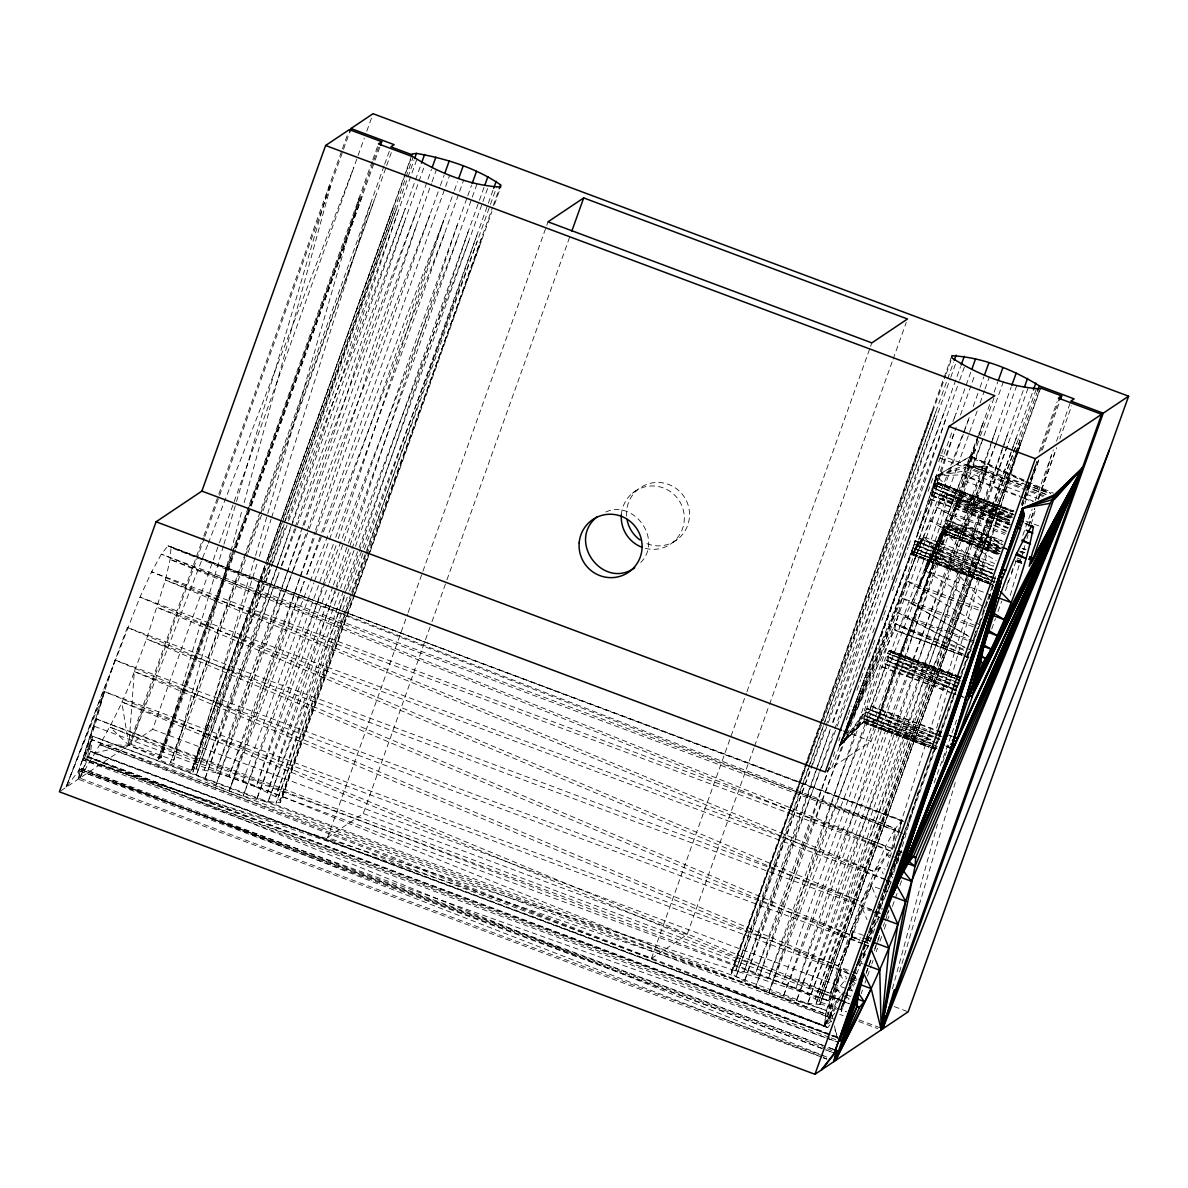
<?xml version="1.0" encoding="UTF-8"?>
<svg xmlns="http://www.w3.org/2000/svg" width="1188" height="1188" viewBox="0 0 1188 1188"><rect width="100%" height="100%" fill="white"/><g stroke="black" fill="none" stroke-linecap="round" stroke-linejoin="round"><path stroke-width="0.75" stroke-dasharray="5 3.75" d="M992.678 570.091L914.968 541.03L935.743 485.461L936.218 476.017L952.434 430.724M894.193 847.905L895.277 828.571L901.944 820.255L904.974 822.066L167.983 545.841L161.316 554.157L151.663 571.829L139.976 597.089L65.949 787.421L78.809 770.596L94.624 726.417L104.455 691.565L115.162 660.038L127.398 627.487L861.359 901.9C874.086 885.491 878.496 864.211 891.891 848.336L895.277 828.571L167.983 545.841L901.944 820.255L899.509 831.11M60.707 790.926L78.215 779.194L78.809 770.596L104.455 691.565L838.416 965.978L828.585 1000.831L832.773 1018.844M823.239 1056.043L79.848 778.095L128.913 745.203L134.318 671.547L146.57 638.996L165.384 580.056L170.122 559.444L171.013 547.653L902.36 833.189L170.122 559.444L890.748 850.994M831.333 1021.829L826.358 1010.528L92.397 736.115L90.704 751.38L79.848 778.095C100.668 744 121.087 709.637 134.318 671.547L863.082 944.015M829.922 1024.828L827.694 1027.605L824.665 1025.793L825.556 1014.003L841.653 967.804L858.256 974.012M79.848 778.095L87.585 756.504L90.704 751.38L824.665 1025.793C834.897 1007.617 835.981 987.347 841.653 967.804L847.252 972.051M831.823 767.626L839.545 746.019L863.127 722.393L867.24 708.464L942.054 736.634M934.095 733.961L866.735 708.791L881.704 667.003L888.624 651.187L889.738 650.445L885.624 664.374L956.429 690.852M953.474 689.233L886.114 664.047L871.16 705.821L864.24 721.636L839.545 746.019L894.727 629.833C904.365 582.64 920.863 535.12 945.455 493.629L1011.077 518.176M915.22 540.852L911.345 554.633L839.545 746.019L863.231 721.042L928.853 745.574M962.087 655.004L894.727 629.833L896.346 630.798L899.895 626.373L905.018 616.988L942.515 533.739L946.628 519.809L1001.885 540.466M978.348 610.023L917.908 587.421C928.17 556.771 943.02 526.893 947.074 494.609L945.455 493.629L1011.003 518.414L947.074 494.609L1009.369 522.572M829.432 1037.287L84.303 758.701L91.595 739.589L824.665 1025.793L826.358 1010.528L839.649 974.576L846.287 977.056M1009.117 519.824L934.392 488.357L936.218 476.017L970.7 456.192L975.482 449.703M1009.414 524.25L932.951 491.832L936.218 476.017L970.7 456.192L1053.414 493.169M821.591 1057.142L78.215 779.194L80.442 769.497L825.467 1046.361L82.076 768.398L78.809 770.596L823.937 1049.182L80.442 769.497L825.571 1048.083M1009.845 525.022L933.857 496.614L937.852 484.036L936.218 476.017L966.884 464.612L1022.853 483.976M856.622 965.502L876.269 916.26L904.083 833.857L893.257 875.021M826.803 1057.097L87.585 756.504L91.595 739.589L825.556 1014.003L92.397 736.115L84.303 758.701L830.145 1035.03L87.585 756.504L84.303 758.701L826.358 1010.528L840.837 996.91M1008.241 527.635L931.555 495.559L936.218 476.017L965.547 467.508L969.943 457.142L1023.952 481.289M963.037 532.269L966.304 530.071L981.644 487.258L987.406 466.973L969.274 466.364L965.443 481.199L949.984 524.398L946.702 526.596L917.908 587.421L942.619 532.387L999.613 553.697M897.786 835.817L901.944 820.255M230.442 552.762L173.73 760.261L170.463 762.444L191.817 770.433L264.879 566.394M230.932 550.98L242.174 509.845M244.134 502.687L331.63 182.507M892.44 988.743L937.421 824.19M1024.917 504.009L1035.684 464.656M91.595 739.589L86.769 757.053L830.145 1034.986M255.093 557.246L192.783 772.497C218.755 788.594 249.629 801.158 280.294 802.657L354.603 595.114M255.598 555.464L359.118 197.906M897.489 863.275L918.086 792.129M936.634 728.081L1015.933 454.128M1016.453 452.346L1020.047 439.902M831.585 1021.145L824.665 1025.793L839.649 974.576L845.307 981.793M892.604 877.962L889.99 873.284L893.094 862.681M223.448 545.945L161.301 757.32L158.034 759.503L192.783 772.497L281.452 524.844M223.968 544.178L235.981 503.326M236.516 501.544L329.997 183.605M899.539 971.947L955.434 781.897M1010.275 595.396L1020.715 559.875M1021.235 558.093L1024.888 545.663M1026.981 538.565L1028.021 535.016M1031.154 524.354L1035.862 508.36M1038.475 499.48L1051.529 455.078M264.85 565.503L191.817 770.433L257.128 563.468M259.355 556.4L271.072 519.245M271.636 517.478L371.547 200.846M853.014 974.412L841.297 1011.552L983.04 615.636M887.05 866.498L889.292 859.429M889.842 857.662L1021.012 441.966L819.958 1004.439C788.995 1002.776 757.543 990.332 731.556 973.536L731.452 971.339L819.512 725.423M888.075 891.906L871.472 885.699L830.293 993.391L104.455 691.565L82.67 759.785L838.223 1042.277L78.809 770.596M834.912 1012.993L824.665 1025.793L836.189 989.604L841.178 991.46M918.695 530.62L936.218 476.017L964.107 470.983L1019.363 491.654M917.091 535.075L936.218 476.017L962.711 474.725L1019.69 496.02M444.416 233.902L229.329 790.614L315.028 531.793M315.622 530.026L417.062 223.671M335.966 545.738L256.088 786.946L275.779 796.851L280.19 800.46L280.294 802.657L353.088 598.425M338.298 538.699L443.822 220.018L322.928 532.952M981.422 442.589L769.007 992.381L956.162 427.205M871.636 938.431L853.37 931.6L830.293 993.391L96.332 718.978L82.67 759.785L828.585 1000.831L846.821 977.962M302.316 527.294L215.978 785.268L431.407 183.605M302.91 525.542L405.687 218.414M457.172 225.349L267.478 792.203L339.917 589.887M829.076 767.686L755.657 987.05L954.87 430.68M891.906 579.893L894.267 572.883M896.613 565.859L945.351 420.196M990.97 444.668L807.142 993.97L818.978 1001.499L846.777 1011.894M991.564 442.916L996.851 427.116M904.083 833.857L884.08 893.272L899.346 854.469L876.269 916.26L877.605 919.601M994.698 563.483L923.893 537.006L911.345 554.633L913.572 551.856L919.378 538.075L934.347 496.287L1010.498 524.754M863.156 943.777L146.57 638.996L880.516 913.409L882.298 908.152M277.413 566.141L204.603 780.026L278.913 572.482M278.007 564.389L291.728 524.071M292.337 522.319L397.371 213.766M344.416 595.247L275.779 796.851L348.841 592.797M345.01 593.495L358.731 553.177M359.34 551.425L468.562 230.591M817.092 767.923L744.267 981.793L819.215 772.512M817.686 766.171L830.219 729.343M832.61 722.334L937.05 415.548M1002.256 449.91L815.458 998.633L1012.161 449.242M1002.865 448.143L1008.226 432.373M350.222 599.227L280.19 800.46L492.5 207.499M352.658 592.218L365.444 555.479M366.053 553.727L476.863 235.254M809.637 765.414L735.966 977.145L810.275 769.601M810.246 763.661L824.249 723.418M824.858 721.665L932.639 411.939M270.3 563.914L196.287 775.363L270.612 567.819M270.909 562.162L393.852 210.9M1011.033 452.762L818.978 1001.499L1036.901 392.857M1011.641 451.009L1016.542 437.021M1012.28 515.859L955.137 494.743L965.547 467.508M998.885 553.653L943.628 532.996L877.175 720.804L863.127 722.393L928.749 746.925M353.712 596.688L481.274 238.862M806.221 764.077L731.556 973.536L805.241 767.73M806.845 762.34L932.535 409.741M999.999 551.633L944.727 530.977L877.175 720.804L864.24 721.636L929.283 746.896M78.215 779.194L82.076 768.398L821.665 1056.964M235.61 549.762L161.301 757.32L128.913 745.203L100.401 744.876L827.694 1027.605L90.704 751.38L93.733 753.192L128.913 745.203L203.237 537.659M203.861 535.922L218.221 495.797M218.844 494.06L341.847 150.505M342.471 148.767L348.084 133.086M204.247 538.312L130.546 744.119L173.73 760.261L247.416 554.454M204.871 536.56L342.857 151.158M343.481 149.406L349.718 131.987M207.618 545.054L130.546 744.119L152.643 729.313L218.83 544.431M219.453 542.693L357.454 157.262M358.078 155.509L364.315 138.09M366.81 131.126L373.047 113.706M372.215 161.33L158.034 759.503L360.751 196.807M372.839 159.578L378.452 143.911M128.913 745.203L121.74 701.945L842.307 1000.92L110.053 727.205L128.913 745.203L159.667 758.419L234.6 549.123M235.224 547.371L249.584 507.261M250.208 505.524L373.225 161.969M373.849 160.232L378.838 146.287M236.234 548.024L250.594 507.915M251.217 506.162L379.848 146.941M384.021 166.008L170.463 762.444L244.877 557.113M384.645 164.256L390.258 148.589M248.04 552.702L262.399 512.592M263.023 510.84L386.041 167.3M386.664 165.548L391.654 151.619M265.473 563.765L411.583 155.702M191.817 770.433L264.865 566.052M267.374 559.073L392.872 207.959M267.374 559.414L281.734 519.304M282.358 517.567L405.375 174.012M405.999 172.275L412.236 154.826M282.076 523.091L413.201 156.89M268.458 566.676L196.02 768.992L191.788 769.572L267.434 562.444M269.082 564.924L283.442 524.814M284.066 523.062L413.944 160.35M271.235 566.082L285.595 525.957M288.09 518.978L416.706 159.771M275.987 569.512L204.173 770.091L196.02 768.992L272.453 564.226M276.611 567.775L290.986 527.65M291.609 525.913L420.849 164.939M281.408 565.503L294.52 528.868M295.144 527.13L425.022 164.419M286.635 573.923L215.444 772.749L204.173 770.091L281.096 567.626M287.258 572.171L301.633 532.061M304.128 525.081L431.496 169.335M432.031 181.868L436.397 169.676M299.925 577.903L228.735 776.729L215.444 772.749L292.679 571.859M300.549 576.15L314.924 536.04M315.548 534.288L439.798 187.244M440.421 185.506L444.164 175.052M229.329 790.614L304.262 581.333L228.735 776.729L256.088 786.946L328.527 584.63M306.756 574.368L321.116 534.258M321.74 532.506L449.747 175.007M242.738 781.615L313.929 582.788M314.553 581.051L328.928 540.926M329.551 539.189L453.801 192.144M454.425 190.407L457.543 181.69M333.264 544.356L243.332 795.5L457.707 237.867M335.759 537.377L463.751 179.893M329.15 582.892L343.51 542.768M344.134 541.03L467.151 197.475M467.775 195.738L471.517 185.283M332.803 586.694L256.623 799.479L335.521 591.817M333.427 584.956L347.802 544.832M348.426 543.094L477.041 183.873M340.54 588.134L354.9 548.024M355.524 546.287L484.155 187.051M343.451 591.104L267.894 802.138L344.98 595.634M344.089 589.352L358.449 549.242M359.073 547.505L488.313 186.531M349.465 591.045L363.825 550.935M364.449 549.198L493.079 189.961M350.995 593.941L276.047 803.236L351.054 597.861M351.618 592.203L365.978 552.078M366.602 550.341L496.465 187.63M493.124 205.762L499.361 188.343M355.227 593.361L491.981 211.434M494.475 204.47L500.712 187.051M753.89 747.995L687.08 934.6L651.425 958.493L327.606 837.436L407.543 614.211M408.167 612.473L546.153 227.057M546.777 225.319L548.024 221.829M327.606 837.436L363.276 813.528L431.333 623.448M431.957 621.695L446.317 581.585M446.94 579.848L569.958 236.293M651.425 958.493L746.331 693.421M746.955 691.683L869.958 348.129M870.581 346.376L871.844 342.887M754.514 746.257L768.874 706.147M769.497 704.395L892.515 360.84M893.138 359.103L906.251 322.483M820.136 723.685L951.87 355.732M805.865 765.993L945.737 375.363M946.361 373.611L951.974 357.944M808.137 768.443L735.699 970.759L731.452 971.339L807.098 764.226M808.761 766.706L823.121 726.581M823.744 724.843L953.622 362.132M810.899 767.849L825.274 727.739M825.898 725.987L950.148 378.957M950.771 377.22L956.385 361.538M815.666 771.294L743.851 971.858L735.699 970.759L812.132 765.993M816.29 769.542L830.65 729.432M833.144 722.453L960.528 366.706M819.839 770.76L834.199 730.65M834.822 728.897L959.072 381.868M959.696 380.13L964.686 366.201M829.432 766.973L755.123 974.531L743.851 971.858L820.774 769.393M830.07 765.235L832.565 758.256M833.189 756.518L835.06 751.276M838.802 740.822L840.05 737.332M846.302 719.883L847.549 716.394M848.173 714.656L851.291 705.939M856.919 690.243L860.661 679.774M861.285 678.021L865.027 667.567M868.784 657.098L872.527 646.628M873.15 644.891L875.645 637.911M881.897 620.478L883.144 616.988M883.768 615.236L886.887 606.519M892.515 590.822L900.623 568.146M904.38 557.677L908.122 547.223M908.746 545.47L911.241 538.491M917.492 521.057L918.74 517.567M919.364 515.83L921.235 510.588M928.11 491.401L933.1 477.457M938.728 461.761L943.718 447.802M954.335 418.161L971.175 371.116M960.483 414.998L974.828 374.933M963.245 434.333L768.413 978.496L755.123 974.531L964.166 430.754M963.884 432.595L969.497 416.899L964.834 429.017M973.239 406.445L979.476 389.025M980.1 387.288L983.842 376.834M769.007 992.381L977.561 409.919M980.055 402.94L984.421 390.733M985.045 388.981L989.426 376.774M1003.118 541.446L946.123 520.136L955.137 494.743M1023.195 390.57L807.142 993.97L782.417 983.397L990.985 400.891M994.104 392.174L997.846 381.719M1001.336 548.737L946.079 528.081L877.175 720.804L865.339 719.616L930.13 745.693M969.274 466.364L948.009 525.72L964.211 531.779L962.904 532.655L946.702 526.596L961.627 532.135M826.581 771.131L871.071 741.312L979.848 437.511M980.471 435.773L994.193 397.445M982.847 439.159L783.011 997.281L994.712 446.569M1003.429 381.675L982.09 440.852M991.846 441.075L795.767 988.728L983.501 421.785L978.823 433.887M992.47 439.337L1011.196 387.05M1016.72 385.64L796.302 1001.246L1008.657 442.307M1027.991 388.313L807.573 1003.919L1016.809 443.406M1012.785 447.49L1032.758 391.743M1036.144 389.412L815.725 1005.018L1016.601 455.019M1017.923 451.544L819.958 1004.439L1040.346 387.956M1018.547 449.806L1040.376 388.832M94.624 726.417L828.585 1000.831L853.37 931.6L838.416 965.978L115.162 660.038L65.949 787.421L104.455 691.565M1039.099 452.138L1057.186 401.618M854.647 970.789L840.272 1010.899L993.42 585.832M857.142 963.81L897.727 850.445M898.351 848.707L908.345 820.804M908.969 819.052L933.323 751.039M935.817 744.059L951.44 700.46M952.063 698.707L976.417 630.694M978.912 623.715L987.035 601.039M987.659 599.301L995.782 576.626M1021.383 505.108L1030.115 480.695M1030.739 478.957L1036.99 461.508L1031.956 475.438M1040.733 451.039L1058.196 402.272M988.668 599.94L990.54 594.713M1022.393 505.761L1039.248 458.672L1022.289 505.702M1042.366 449.955L1059.206 402.91M866.067 973.076L871.056 959.132M874.799 948.663L877.293 941.683M877.932 939.946L879.803 934.718M886.664 915.532L888.535 910.29M934.124 782.966L936.619 776.002M937.258 774.249L957.855 716.691M1022.809 535.313L1032.179 509.147M1035.297 500.43L1053.4 449.851M1056.518 441.149L1070.863 401.084M861.211 993.569L862.458 990.079M864.953 983.1L866.839 977.873M867.463 976.12L871.205 965.651M871.829 963.914L873.076 960.424M876.195 951.707L877.442 948.217M879.952 941.238L881.823 936.01M884.318 929.031L889.307 915.072M892.44 906.355L897.43 892.411M899.925 885.431L901.811 880.189M991.728 629.046L995.47 618.577M997.979 611.597L1001.722 601.143M1005.464 590.674L1016.082 561.018M1028.57 526.136L1034.822 508.702M1038.564 498.232L1056.667 447.668M1059.785 438.951L1071.635 405.851M159.667 758.419L233.1 554.588M235.61 547.623L250.044 507.543M250.668 505.806L362.385 195.708M938.431 735.016L940.317 729.788M966.676 656.608L968.562 651.38M974.205 635.714L976.091 630.486M982.996 611.315L986.768 600.861M991.787 586.931L995.544 576.477M1021.903 503.311L1023.789 498.084M1024.412 496.346L1031.318 477.175M245.515 555.375L260.024 515.354M260.647 513.617L374.814 198.648M866.215 973.18L871.264 959.265M874.413 950.563L880.085 934.897M883.248 926.195L884.511 922.72M885.134 920.982L888.921 910.543M942.53 762.622L944.43 757.409M945.054 755.672L948.841 745.232M1006.875 585.135L1008.76 579.922M1011.285 572.958L1013.171 567.73M1028.318 525.972L1034.614 508.568M1038.401 498.128L1054.795 452.88M268.057 560.706L282.685 520.671M283.323 518.933L397.104 207.38M351.693 596.124L366.32 556.088M366.958 554.351L481.378 241.06M807.736 762.488L822.363 722.453M822.987 720.715L936.783 409.162M1046.168 494.609L968.458 465.548L973.848 450.801L967.968 467.24L1021.799 487.362M1017.24 453.267L1021.041 442.827M994.891 581.912L911.998 550.92L839.545 746.019L863.78 718.681L931.125 743.851M273.106 562.488L288.001 522.572M288.654 520.834L405.257 208.479M347.579 588.699L477.131 241.639M812.785 764.255L827.68 724.353M828.333 722.616L944.935 410.261M989.173 582.328L911.448 553.281L839.545 746.019L864.701 715.532L930.323 740.065M874.724 928.823L855.702 976.358L842.262 1004.84M877.293 921.977L879.239 916.824M281.749 565.889L416.528 211.152M336.174 590.094L351.292 550.282M351.945 548.559L468.978 240.54M821.428 767.671L836.545 727.858M837.213 726.135L870.076 639.619M872.705 632.684L874.68 627.502M952.925 421.577L956.206 412.919M293.347 570.136L308.657 530.308M309.326 528.571L429.818 215.117M995.381 444.847L997.385 439.649M208.286 543.317L353.712 167.701M306.89 574.443L322.26 534.674M978.155 435.625L768.413 978.496L782.417 983.397M973.848 450.801L969.007 463.186L1024.264 483.858M981.54 599.91L923.893 537.006L839.545 746.019L865.933 711.924L933.278 737.109M978.526 607.781L907.721 581.303L839.545 746.019L867.24 708.464L933.575 736.337M974.576 625.17L902.034 598.054L839.545 746.019L915.458 540.703L993.732 570.166M973.715 641.03L897.727 612.607L839.545 746.019L895.203 623.566L964.285 649.391M1002.301 544.579L945.321 523.269L924.413 570.121L985.461 608.033M1001.083 548.188L944.089 526.893L924.413 570.121L990.035 594.653M968.918 636.471L911.226 603.563L943.628 532.996L998.395 554.261M853.519 972.2L855.85 967.181M1000.148 551.336L943.168 530.026L924.413 570.121L942.619 532.387L997.816 553.92M917.908 587.421L943.628 532.996M836.307 1007.246L824.665 1025.793L837.748 999.524L840.673 995.886M850.489 979.001L868.28 945.96L864.864 944.505M1012.25 517.122L935.743 485.461L937.614 482.476L936.218 476.017L955.434 493.911M824.665 1025.793L842.619 993.465M849.88 985.624L855.702 976.358L852.286 974.917M989.485 583.798L912.458 553.89L923.893 537.006L916.349 545.485L996.168 579.105M911.701 554.841L923.893 537.006L914.909 548.96L994.816 582.031L913.572 551.856L923.893 537.006M849.153 984.911L855.702 976.358L121.74 701.945M857.068 965.087L866.186 953.652M640.763 562.459C663.156 539.798 634.08 498.752 605.197 512.236M847.43 990.733L855.33 983.308M849.643 980.575L855.702 976.358M632.402 493.198L637.629 489.694M673.18 542.114L678.407 538.61M975.497 497.475L978.764 495.277M914.968 541.03L991.995 572.868M946.123 520.136L1002.746 543.406M968.814 523.062L965.547 525.259L1001.84 543.094M878.808 719.705L877.175 720.804L866.691 716.72L931.288 743.465M968.814 466.661L987.406 466.973L984.154 473.284L962.904 532.655L1000.207 547.519M851.558 936.916L859.874 940.02L851.558 936.916L860.558 937.985M862.354 938.193L871.353 939.248M891.891 848.336L151.663 571.829L873.937 871.502L879.981 867.285L884.971 869.141M1024.605 484.585L1049.093 493.05M947.564 526.017L964.211 531.779M831.882 1035.669L840.569 1038.891L831.897 1035.639L837.095 1037.584M1025.986 484.496L1050.162 493.54M966.884 464.612L1046.331 494.312M939.381 454.841L969.601 466.142L967.968 467.24L987.406 466.973L965.443 481.199L981.644 487.258M1023.507 488.001L1044.044 495.678M940.094 458.167L1043.257 496.554M1026.284 494.238L1038.371 498.752M1021.428 496.673L1033.515 501.188M962.072 475.23L1022.512 497.831M1024.234 498.47L1032.877 501.707M1012.131 511.612L937.614 482.476L1013.899 511.078L937.614 482.476L937.852 484.036L1013.364 514.523M1008.122 527.977L930.412 498.915L936.218 476.017L936.842 483.427L1012.829 511.85M935.743 485.461L1013.453 514.508M937.317 486.397L1013.29 514.805M1025.942 521.205L1041.638 526.848M934.392 488.357L1012.117 517.404M1010.646 517.3L936.382 489.545L1009.577 520.418M1024.902 523.329L1028.348 524.621M1029.966 525.601L1024.784 523.656L1028.244 524.933M932.951 491.832L1008.939 520.24M1009.414 520.923L935.149 493.154L1009.993 524.606M1009.265 523.24L941.906 498.054L1006.889 531.392M931.555 495.559L1009.265 524.621M929.922 499.242L1007.632 528.304M1005.865 533.264L936.783 507.439L1002.494 544.921M944.074 511.82L1004.513 534.407M1022.601 548.217L1026.061 549.509M1022.111 548.544L1025.571 549.836M966.304 530.071L950.118 524.012L946.851 526.21L1000.682 546.332M1019.571 551.039L1024.754 552.969M948.158 525.334L964.344 531.378M1002.39 546.97L1007.528 548.901M1006.563 549.272L930.575 520.864L996.183 560.751M1000.207 548.975L939.767 526.373L989.589 579.729M1017.27 558.093L1020.715 559.385M1016.883 560.157L1022.066 562.087M1017.893 560.766L1021.338 562.058M942.871 533.947L997.994 554.544M1015.339 561.033L1022.274 563.632M942.515 533.739L998.128 554.618M1015.398 561.063L1022.304 563.647M919.378 538.075L993.643 565.83M993.153 566.156L918.888 538.402L993.881 569.765M991.861 573.225L914.151 544.163L995.871 578.63M916.349 545.485L992.336 573.893M995.826 578.764L912.933 547.772L994.935 581.778M914.909 548.96L996.079 579.313M912.458 553.89L988.446 582.298M989.381 583.872L911.345 554.633L994.252 585.625L911.448 553.281M911.226 603.563L978.57 628.749M967.181 640.228L905.018 616.988L965.116 647.816M968.918 640.881L974.101 642.812M963.78 650.267L899.895 626.373L962.414 654.083M963.81 655.657L968.992 657.588M896.346 630.798L961.968 655.331L894.727 629.833M954.424 675.497L889.381 650.237L960.468 676.878M889.381 650.237L961.924 677.353M954.246 675.72L888.624 651.187L960.231 680.011M955.969 676.373L961.151 678.303M960.439 678.274L889.634 651.796L954.84 678.125M954.87 678.393L887.51 653.207L959.132 683.204M889.084 654.157L954.707 678.69M956.444 679.343L961.627 681.273M958.701 683.234L886.174 656.103L957.498 686.159M958.968 683.768L888.164 657.291L951.143 683.857M957.261 686.709L884.733 659.592L957.78 690.57M957.736 687.377L886.931 660.914L949.865 687.362M955.865 690.436L883.337 663.32L948.098 690.406M882.194 666.676L949.539 691.861M951.276 692.5L956.459 694.445M958.181 695.084L963.364 697.029M881.704 667.003L955.969 694.772M962.874 697.356L968.057 699.287M871.16 705.821L935.06 729.714M936.783 730.368L941.965 732.298M948.87 734.882L952.331 736.174M941.475 732.625L870.67 706.162L933.723 732.521M948.38 735.209L951.84 736.501M935.817 734.615L941 736.545M935.015 737.748L940.183 739.693M932.031 737.124L868.131 713.246L930.961 739.708M945.871 745.886L949.331 747.178L945.945 745.663M866.691 716.72L930.575 740.614M932.313 741.253L939.218 743.837M946.123 746.42L949.583 747.712M865.339 719.616L930.976 744.148M932.699 744.802L937.881 746.732M864.24 721.636L929.862 746.183M931.585 746.821L936.768 748.767M863.127 722.393L929.016 747.089L863.483 722.601M930.753 747.727L935.951 749.687L930.828 747.772M930.486 747.564L937.391 750.148M843.257 730.902L871.071 741.312M167.983 545.841L904.974 822.066M898.529 850.816L901.855 852.048M897.415 850.905L900.742 852.138M890.673 851.232L165.384 580.056L886.085 879.744M890.347 855.642L887.02 854.395L885.624 846.242L895.277 828.571L161.316 554.157L885.624 846.242L861.359 901.9L838.416 965.978L862.295 907.87L870.596 910.973M892.01 856.266L898.648 858.746M895.113 858.879L898.425 860.112M889.99 873.284L893.317 874.531M886.025 879.937L157.262 607.469L880.516 913.409M887.748 880.575L891.223 881.882L867.344 939.99L868.725 943.346M872.259 911.597L878.897 914.077M879.595 917.492L876.269 916.26L891.223 881.882L887.807 880.457M870.67 941.238L867.344 939.99L878.868 916.735L858.167 962.161L861.434 968.784M115.162 660.038L849.123 934.451L862.295 907.87L866.958 919.586M861.523 940.644L868.176 943.124M851.44 937.005L859.741 940.109M864.805 944.668L868.28 945.96L858.167 962.161L863.156 964.017M852.925 979.536L856.251 980.783M851.306 981.199L854.632 982.446M152.643 729.313L852.598 991.015M894.282 1006.607L908.181 1011.79M842.827 992.084L851.128 995.188M363.276 813.528L687.08 934.6M845.93 994.698L850.92 996.569M849.375 1003.875L835.535 998.202L838.862 999.45M840.525 1000.058L848.826 1003.162M819.928 1003.563L836.367 1009.711M858.969 1019.868L881.125 1028.155M839.753 1014.389L843.198 1015.681M858.746 1021.487L877.739 1028.6M100.401 744.876L834.362 1019.289L110.053 727.205M93.733 753.192L827.694 1027.605M87.585 756.504L841.386 1038.342M831.169 1037.941L839.857 1041.178M827.308 1048.737L835.981 1051.974M823.329 1057.78L826.803 1059.087M96.332 718.978L828.585 1000.831M937.614 482.476L1012.919 511.731M1017.225 561.582L1022.363 563.572M956.147 676.165L961.27 678.155M930.991 747.564L937.837 750.222M1016.794 561.315L1021.962 563.335M889.738 650.445L960.453 678.021M863.231 721.042L928.778 746.599M930.501 747.267L937.406 749.97M823.388 1057.632L826.848 1058.983M898.692 851.009L902.093 852.36M835.535 998.202L838.936 999.539M840.644 1000.222L849.138 1003.578M936.842 483.427L1013.557 514.315M943.168 530.026L999.791 552.895M1016.958 559.83L1022.096 561.909M944.727 530.977L999.286 552.925M1018.042 560.484L1021.457 561.85M911.998 550.92L989.218 582.105M913.572 551.856L988.579 582.046M863.78 718.681L930.709 745.693M932.417 746.391L937.57 748.47M931.838 746.376L936.946 748.44M944.089 526.893L998.766 549.554M946.079 528.081L998.781 549.881M864.701 715.532L936.456 745.292M958.315 694.683L963.423 696.821M935.431 733.234L942.247 736.085M1021.457 551.277L1024.858 552.702M951.558 688.075L956.667 690.228M935.268 737.05L940.376 739.203M946.242 746.153L949.643 747.579M945.321 523.269L1006.607 549.123M952.85 684.585L957.959 686.738M865.933 711.924L930.62 739.203M134.318 671.547L850.578 974.19M917.745 541.758L992.5 573.448M869.527 709.503L934.095 736.887M127.398 627.487L849.123 934.451L871.472 885.699L876.299 897.46M945.455 493.629L1009.666 522.096M1025.645 482.046L1050.964 493.362M895.203 623.566L967.611 656.058M1023.952 480.917L970.7 456.192M1025.6 481.689L1050.385 493.183M1019.987 552.004L1023.299 553.623M946.598 500.861L1005.761 531.378M897.727 612.607L965.116 647.371M966.765 648.217L971.695 650.757M902.034 598.054L969.601 636.634M907.721 581.303L974.145 621.68M975.704 622.557L980.486 625.527M852.836 976.284L857.038 979.461M896.895 851.885L899.687 854.098M836.189 989.604L840.376 992.93M841.772 994.044L848.752 999.598M897.46 853.043L900.252 855.405M845.396 995.811L849.583 999.346M894.579 859.696L896.851 862.592M849.851 987.57L852.108 990.45M889.099 857.394L887.02 854.395L873.937 871.502L139.976 597.089L861.359 901.9L879.981 867.285L883.248 873.908M893.257 863.379L895.336 866.379M850.682 982.075L853.801 986.56M886.515 880.531L889.782 887.154M834.882 1029.892L837.718 1036.337M879.046 904.187L881.808 910.899M870.284 927.962L872.957 934.659M834.451 1026.061L837.377 1038.668M626.581 516.097A31.853 31.378 56.2 0 1 661.152 482.655A31.853 31.378 56.2 0 1 688.372 523.151A31.853 31.378 56.2 0 1 644.341 542.53M621.369 514.627A31.853 31.378 56.2 0 1 657.558 486.382A31.853 31.378 56.2 0 1 683.546 525.066A31.853 31.378 56.2 0 1 643.703 547.891M834.154 1049.598L827.204 1047.014L834.154 1049.583M968.873 657.914L963.691 655.984L968.903 657.87M868.042 943.213L861.404 940.733L868.072 943.198M834.347 1053.073L825.675 1049.836L834.347 1053.073"/><path stroke-width="1.5" d="M380.472 145.188L381.719 141.714L349.331 129.611L325.616 145.5L201.871 491.104L156.073 521.799L59.4 791.802L814.953 1074.294L833.753 1061.686L835.981 1051.974L821.487 1069.913L834.347 1053.073L874.962 939.678L893.049 893.777L1001.321 573.314L1022.081 517.745L1022.571 508.301L1054.335 494.876L1082.283 468.28L911.582 881.348C894.475 944.297 865.28 1002.939 835.387 1060.587L881.199 1029.892L1101.618 414.285L1058.434 398.143L1061.701 395.946L1040.346 387.956L1040.376 388.832C1009.414 387.169 977.962 374.725 951.974 357.944L951.87 355.732C982.535 357.232 1013.409 369.795 1039.396 385.892L1074.13 398.886L1070.863 401.084L1103.251 413.186L1128.6 396.198L373.047 113.706L350.965 128.512L349.718 131.987M859.28 979.595L863.231 975.883L857.781 997.668L857.127 1006.281L835.387 1060.587L871.235 988.654L863.067 972.096M859.607 984.303L871.235 988.654L881.199 1029.892L915.042 866.334L915.681 857.736L1082.283 468.28L1055.449 494.119L1033.189 558.494L1029.209 566.231L1032.476 552.42L1048.41 507.514L1054.335 494.876M1053.236 496.896L1022.571 508.301L893.049 893.777L949.479 754.677L998.811 586.174L1005.731 570.359L1020.685 528.571L1016.75 527.606M968.517 695.366L971.977 696.658L976.076 682.729L1082.283 468.28L1055.345 495.47M1051.35 496.539L1054.81 497.831L1082.283 468.28L893.049 893.777L951.053 747.816L968.057 699.287C975.393 683.145 980.62 665.592 983.367 647.92L1001.261 581.244L997.861 579.818M1054.305 499.524L1082.283 468.28L893.049 893.777L999.271 580.056M1016.794 527.472L1020.195 528.898L1022.734 521.829L1024.308 514.968L1022.571 508.301L1051.9 499.792M885.105 1015.577L881.199 1029.892L888.936 948.069L879.595 924.62M1020.744 520.641L1022.571 508.301L1050.459 503.267M870.789 948.395L879.759 970.225L881.199 1029.892L897.861 924.323L888.431 903.073M881.199 1029.892L905.657 901.336L896.079 884.199M1019.304 524.116L1022.571 508.301L1024.205 516.32M983.471 647.505C996.643 606.118 1008.419 562.785 1031.808 525.913L1033.411 526.893C1023.269 582.506 998.395 634.852 973.863 685.491L981.555 655.85M969.675 695.604L1001.261 581.244L997.801 579.967M968.547 698.96L1001.261 581.244L955.464 734.436L999.91 584.14L996.524 582.744M971.086 691.876L983.367 647.92M894.312 989.708L882.833 1028.793L908.181 1011.79L1128.6 396.198M998.811 586.174L951.053 747.816L953.236 740.97M953.816 739.055L999.91 584.14L996.465 582.848M999.91 584.14L952.286 744.208M856.548 1005.241L859.34 1007.602L835.387 1060.587L863.231 975.883L839.857 1041.178L843.124 1038.98L857.127 1006.281L859.34 1007.602L864.196 1001.529L857.959 992.544M883.887 915.933L1022.571 508.301L1023.195 515.711L1022.081 517.745M997.801 585.565L893.049 893.777L957.513 738.104L972.467 696.331L968.576 695.232M1022.571 508.301L873.15 944.995L1022.571 508.301L834.347 1053.073L837.629 1050.89L834.154 1049.583L837.629 1050.89L833.753 1061.686M843.124 1038.98L857.781 997.668M414.567 158.613L416.439 153.386C445.842 158.524 475.883 167.835 500.608 184.853L500.712 187.051C470.047 185.566 439.174 172.988 413.201 156.89L378.452 143.911L381.719 141.714M421.473 163.187L424.591 154.485M432.12 167.597L435.862 157.143M444.787 173.314L449.153 161.123M458.791 178.2L463.157 166.008M472.141 183.546L476.507 171.339M484.778 185.313L487.897 176.596M493.703 188.224L496.198 181.259M499.361 188.343L500.608 184.853M571.829 231.066L583.694 197.921L907.498 318.993L871.844 342.887L548.024 221.829L583.694 197.921M954.246 360.38L956.117 355.153M961.151 364.968L964.27 356.252M325.616 145.5L994.816 395.708L949.019 426.403L825.274 772.007L156.073 521.799M971.799 369.379L975.541 358.925M984.466 375.096L988.832 362.889M998.469 379.982L1002.835 367.79M1011.82 385.313L1016.186 373.121M1024.442 387.08L1027.561 378.378M1033.382 389.991L1035.877 383.026M1037.525 391.119L1039.396 385.892M814.953 1074.294L1035.357 458.687L1101.618 414.285M1058.82 400.534L1060.067 397.044M1060.453 399.435L1061.701 395.946M1103.251 413.186L882.833 1028.793L1109.265 450.193M983.352 644.698L991.356 649.272L982.699 663.082L973.863 685.491L1082.283 468.28L915.042 866.334L906.726 863.231M950.118 750.965L893.049 893.777L997.697 586.917M949.583 753.326L893.049 893.777L951.692 751.9L1082.283 468.28L1033.189 558.494L1029.773 557.217M950.593 753.92L893.049 893.777L951.692 751.9M901.573 875.348L908.612 862.473L913.468 856.4L1082.283 468.28L1032.417 560.365L1028.971 559.073M908.612 862.473L1082.283 468.28L1031.08 563.261M981.362 656.162L986.233 658.657L973.863 685.491L991.356 649.272L982.728 646.049M955.88 741.787L952.464 740.362L955.88 741.787L1082.283 468.28L1004.261 619.705L992.173 615.176M951.024 744.237L954.469 745.529L1082.283 468.28L997.578 635.847L987.213 631.971M958.657 734.912L1082.283 468.28L990.465 650.905M973.284 693.198L969.868 691.758L973.284 693.198L1082.283 468.28L975.972 684.08M971.977 696.658L1082.283 468.28L975.437 686.441M971.056 688.283L974.502 689.575L1082.283 468.28M1023.195 515.711L1024.308 514.968M596.732 517.107C566.721 541.446 603.148 590.302 634.748 567.775M416.439 153.386L412.206 153.965L412.236 154.826L390.882 146.837L394.149 144.654L350.965 128.512M949.019 426.403L1035.357 458.687M1018.042 524.146L1021.502 525.438L1018.101 523.997M1027.754 531.214L1032.936 533.145L1026.209 530.13M1021.784 540.867L1030.427 544.104L1022.2 539.857M1015.755 554.781L1026.105 558.657L1016.453 553.148M1002.271 569.067L1005.731 570.359M1001.781 569.394L1005.241 570.686M999.242 576.477L1002.702 577.769L999.301 576.329M998.663 597.891L1010.75 602.405L1000.786 591.743M981.05 656.712L986.233 658.657M954.053 736.812L957.513 738.104M953.563 737.154L957.023 738.446M949.583 747.712L953.028 749.004L949.643 747.579M201.871 491.104L841.52 730.264M915.681 857.736L912.369 856.489L915.681 857.736L913.468 856.4M899.955 877.011L911.582 881.348L903.652 871.25M892.381 896.376L905.657 901.336M882.907 918.74L897.861 924.323M873.982 942.47L888.936 948.069M864.819 964.641L879.759 970.225M857.558 999.049L864.196 1001.529M1029.031 559.013L1032.417 560.365M971.086 688.164L974.502 689.575M951.083 744.089L954.469 745.529M1029.892 556.875L1033.189 558.494M981.08 662.117L982.699 663.082M988.193 630.145L997.578 635.847M993.302 612.889L1004.261 619.705M908.063 860.765L915.042 866.334M640.065 539.961A31.853 31.378 56.2 0 1 626.997 519.394M642.144 547.356A31.853 31.378 56.2 0 1 621.369 514.627M1022.734 521.829L1019.274 520.537L1022.734 521.829M1033.411 526.893L1029.966 525.601L1033.411 526.893M1004.098 574.042L1000.652 572.75L1004.098 574.042M579.165 542.916A31.853 31.378 56.2 0 0 624.056 574.799A31.853 31.378 56.2 0 0 628.541 520.136A31.853 31.378 56.2 0 0 579.165 542.916"/></g></svg>
